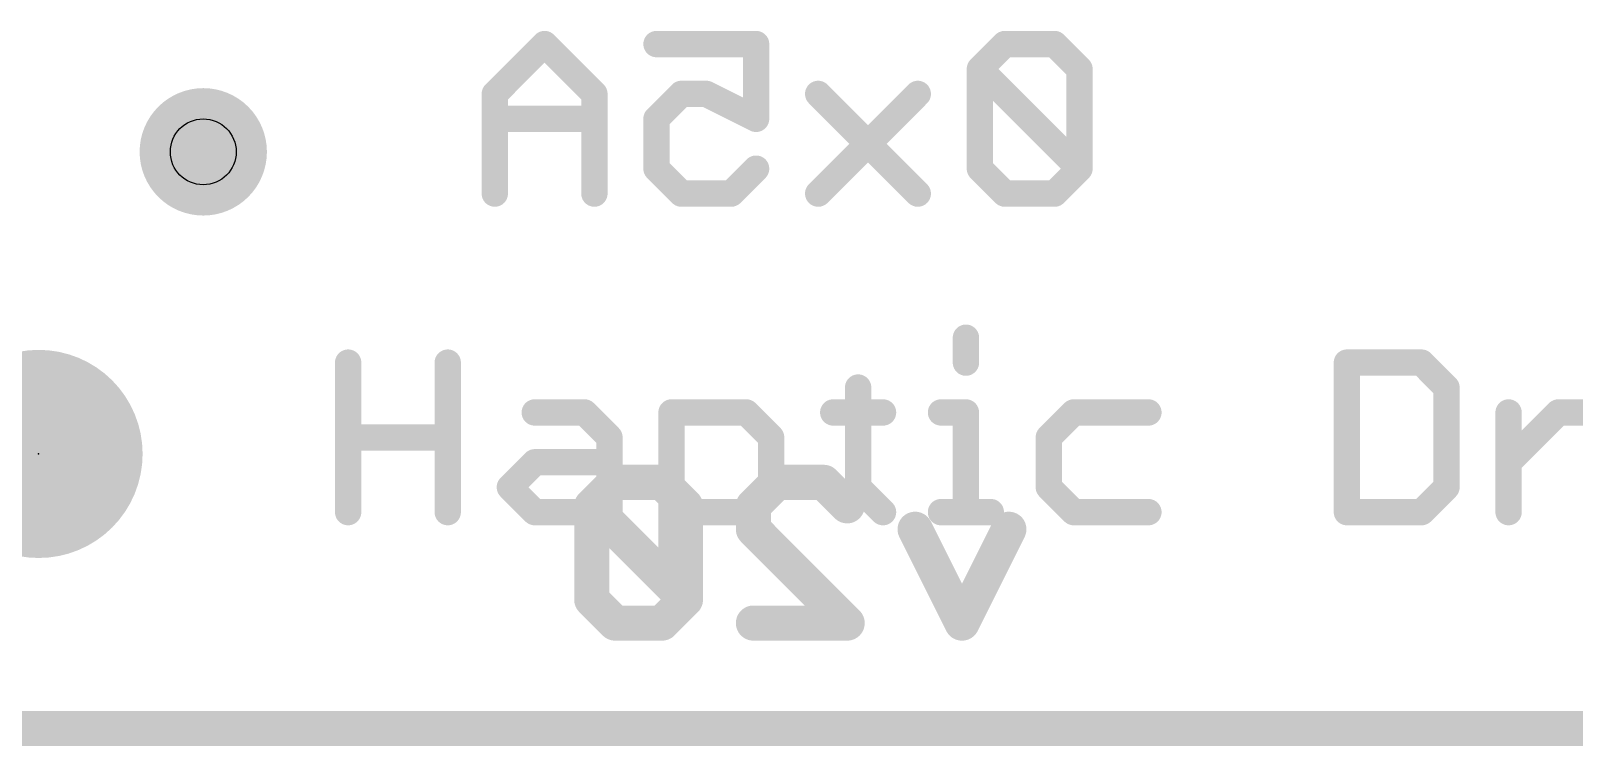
# Model space of a CAD drawing. Extents: x -33 to 74, y -15 to 28.
# Drawn here: x 6.31 to 15.23, y -0.1 to 4.03 of the extents above; entities that cross this region are included whole.
import ezdxf

# ---------------------------------------------------------------- set-up
doc = ezdxf.new("R2010")
doc.units = 0
for name, color, linetype in [('1', 12, 'CONTINUOUS'), ('16', 132, 'CONTINUOUS'), ('18', 110, 'CONTINUOUS'), ('20', 53, 'CONTINUOUS'), ('21', 41, 'CONTINUOUS'), ('22', 40, 'CONTINUOUS'), ('23', 53, 'CONTINUOUS'), ('29', 40, 'CONTINUOUS'), ('44', 253, 'CONTINUOUS')]:
    doc.layers.add(name, color=color, linetype=linetype)

# ---------------------------------------------------------------- blocks, each defined once
blk = doc.blocks.new('PIE')
at = {"const_width": 0.5}
blk.add_lwpolyline([(0, -0.25, 1), (0, 0.25, 1), (0, -0.25)], format="xyb", dxfattribs=at)
blk = doc.blocks.new('ROUNDV')
at = {"const_width": 0.5}
blk.add_lwpolyline([(0, -0.25, 1), (0, 0.25, 1), (0, -0.25)], format="xyb", dxfattribs=at)

msp = doc.modelspace()

# ---------------------------------------------------------------- linework, layer by layer
at = {"layer": '1', "const_width": 0.2032}
msp.add_lwpolyline([(0, 0), (20.32, 0)], dxfattribs=at)
at = {"layer": '16', "const_width": 0.2032}
for points in [[(9.6856, 1.4231), (9.55, 1.2875)], [(9.9568, 1.4231), (9.6856, 1.4231)], [(10.0924, 1.2875), (9.9568, 1.4231)], [(10.4856, 1.2875), (10.6211, 1.4231)], [(10.6211, 1.4231), (10.8923, 1.4231)], [(10.8923, 1.4231), (11.0279, 1.2875)], [(9.55, 1.2875), (9.55, 0.7452)], [(10.0924, 0.7452), (9.55, 1.2875)], [(10.0924, 0.7452), (10.0924, 1.2875)], [(10.4856, 1.1519), (10.4856, 1.2875)], [(11.0279, 0.6096), (10.4856, 1.1519)], [(11.6922, 0.6096), (11.4211, 1.1519)], [(11.9634, 1.1519), (11.6922, 0.6096)], [(9.55, 0.7452), (9.6856, 0.6096)], [(9.9568, 0.6096), (10.0924, 0.7452)], [(9.6856, 0.6096), (9.9568, 0.6096)], [(10.4856, 0.6096), (11.0279, 0.6096)], [(0, 0), (20.32, 0)]]:
    msp.add_lwpolyline(points, dxfattribs=at)
at = {"layer": '16', "const_width": 0.1016}
for points in [[(9.6856, 1.4739, 1), (9.6856, 1.3723)], [(9.7215, 1.3872, 1), (9.6497, 1.459)], [(9.9927, 1.459, 1), (9.9209, 1.3872)], [(9.9568, 1.3723, 1), (9.9568, 1.4739)], [(10.6211, 1.4739, 1), (10.6211, 1.3723)], [(10.6571, 1.3872, 1), (10.5852, 1.459)], [(10.9282, 1.459, 1), (10.8564, 1.3872)], [(10.8923, 1.3723, 1), (10.8923, 1.4739)], [(9.6008, 1.2875, 1), (9.4992, 1.2875)], [(9.586, 1.3234, 1), (9.5141, 1.2516)], [(9.5141, 1.3234, 1), (9.586, 1.2516)], [(10.1432, 1.2875, 1), (10.0416, 1.2875)], [(10.0564, 1.2516, 1), (10.1283, 1.3234)], [(10.4496, 1.3234, 1), (10.5215, 1.2516)], [(10.5364, 1.2875, 1), (10.4348, 1.2875)], [(10.992, 1.2516, 1), (11.0638, 1.3234)], [(10.5215, 1.1878, 1), (10.4496, 1.116)], [(11.4665, 1.1746, 1), (11.3756, 1.1292)], [(12.0088, 1.1292, 1), (11.918, 1.1746)], [(10.4348, 1.1519, 1), (10.5364, 1.1519)], [(9.586, 0.7811, 1), (9.5141, 0.7093)], [(10.1283, 0.7093, 1), (10.0564, 0.7811)], [(10.0564, 0.7093, 1), (10.1283, 0.7811)], [(9.4992, 0.7452, 1), (9.6008, 0.7452)], [(10.0416, 0.7452, 1), (10.1432, 0.7452)], [(9.6856, 0.6604, 1), (9.6856, 0.5588)], [(9.6497, 0.5737, 1), (9.7215, 0.6455)], [(9.9209, 0.6455, 1), (9.9927, 0.5737)], [(9.9568, 0.5588, 1), (9.9568, 0.6604)], [(10.4856, 0.6604, 1), (10.4856, 0.5588)], [(10.992, 0.5737, 1), (11.0638, 0.6455)], [(11.0279, 0.5588, 1), (11.0279, 0.6604)], [(11.6468, 0.6323, 1), (11.7377, 0.5869)], [(11.6468, 0.5869, 1), (11.7377, 0.6323)]]:
    msp.add_lwpolyline(points, format="xyb", dxfattribs=at)
at = {"layer": '20', "const_width": 0.2032}
msp.add_lwpolyline([(20.32, 0), (0, 0)], dxfattribs=at)
at = {"layer": '21', "const_width": 0.1524}
for points in [[(11.715, 2.2593), (11.715, 2.1153)], [(8.1407, 1.251), (8.1407, 2.1153)], [(8.7169, 2.1153), (8.7169, 1.251)], [(13.9192, 2.1153), (13.9192, 1.251)], [(14.3514, 2.1153), (13.9192, 2.1153)], [(14.4954, 1.9712), (14.3514, 2.1153)], [(11.0913, 1.9712), (11.0913, 1.395)], [(14.4954, 1.395), (14.4954, 1.9712)], [(9.2203, 1.8272), (9.5084, 1.8272)], [(9.5084, 1.8272), (9.6524, 1.6831)], [(10.0117, 0.9628), (10.0117, 1.8272)], [(10.0117, 1.8272), (10.4439, 1.8272)], [(10.4439, 1.8272), (10.588, 1.6831)], [(10.9473, 1.8272), (11.2354, 1.8272)], [(11.5709, 1.8272), (11.715, 1.8272)], [(11.715, 1.8272), (11.715, 1.251)], [(12.3387, 1.8272), (12.1946, 1.6831)], [(12.7708, 1.8272), (12.3387, 1.8272)], [(14.8547, 1.251), (14.8547, 1.8272)], [(14.8547, 1.5391), (15.1428, 1.8272)], [(15.1428, 1.8272), (15.2869, 1.8272)], [(8.1407, 1.6831), (8.7169, 1.6831)], [(9.6524, 1.6831), (9.6524, 1.251)], [(10.588, 1.6831), (10.588, 1.395)], [(12.1946, 1.6831), (12.1946, 1.395)], [(9.0762, 1.395), (9.2203, 1.5391)], [(9.2203, 1.5391), (9.6524, 1.5391)], [(9.2203, 1.251), (9.0762, 1.395)], [(10.588, 1.395), (10.4439, 1.251)], [(11.0913, 1.395), (11.2354, 1.251)], [(12.1946, 1.395), (12.3387, 1.251)], [(14.3514, 1.251), (14.4954, 1.395)], [(9.6524, 1.251), (9.2203, 1.251)], [(10.4439, 1.251), (10.0117, 1.251)], [(11.5709, 1.251), (11.859, 1.251)], [(12.3387, 1.251), (12.7708, 1.251)], [(13.9192, 1.251), (14.3514, 1.251)]]:
    msp.add_lwpolyline(points, dxfattribs=at)
at = {"layer": '21', "const_width": 0.0762}
for points in [[(11.7531, 2.2593, 1), (11.6769, 2.2593)], [(8.1788, 2.1153, 1), (8.1026, 2.1153)], [(8.755, 2.1153, 1), (8.6788, 2.1153)], [(11.6769, 2.1153, 1), (11.7531, 2.1153)], [(13.9573, 2.1153, 1), (13.8811, 2.1153)], [(13.9192, 2.1534, 1), (13.9192, 2.0772)], [(14.3783, 2.1422, 1), (14.3244, 2.0883)], [(14.3514, 2.0772, 1), (14.3514, 2.1534)], [(11.1294, 1.9712, 1), (11.0532, 1.9712)], [(14.5335, 1.9712, 1), (14.4573, 1.9712)], [(14.4685, 1.9443, 1), (14.5224, 1.9982)], [(9.2203, 1.8653, 1), (9.2203, 1.7891)], [(9.5353, 1.8541, 1), (9.4814, 1.8002)], [(9.5084, 1.7891, 1), (9.5084, 1.8653)], [(10.0498, 1.8272, 1), (9.9736, 1.8272)], [(10.0117, 1.8653, 1), (10.0117, 1.7891)], [(10.4708, 1.8541, 1), (10.417, 1.8002)], [(10.4439, 1.7891, 1), (10.4439, 1.8653)], [(10.9473, 1.8653, 1), (10.9473, 1.7891)], [(11.2354, 1.7891, 1), (11.2354, 1.8653)], [(11.5709, 1.8653, 1), (11.5709, 1.7891)], [(11.7531, 1.8272, 1), (11.6769, 1.8272)], [(11.715, 1.7891, 1), (11.715, 1.8653)], [(12.3387, 1.8653, 1), (12.3387, 1.7891)], [(12.3656, 1.8002, 1), (12.3117, 1.8541)], [(12.7708, 1.7891, 1), (12.7708, 1.8653)], [(14.8928, 1.8272, 1), (14.8166, 1.8272)], [(15.1428, 1.8653, 1), (15.1428, 1.7891)], [(15.1698, 1.8002, 1), (15.1159, 1.8541)], [(8.1407, 1.7212, 1), (8.1407, 1.645)], [(8.7169, 1.645, 1), (8.7169, 1.7212)], [(9.6905, 1.6831, 1), (9.6143, 1.6831)], [(9.6255, 1.6562, 1), (9.6794, 1.7101)], [(10.6261, 1.6831, 1), (10.5499, 1.6831)], [(10.561, 1.6562, 1), (10.6149, 1.7101)], [(12.2327, 1.6831, 1), (12.1565, 1.6831)], [(12.1677, 1.7101, 1), (12.2216, 1.6562)], [(9.2203, 1.5772, 1), (9.2203, 1.501)], [(9.2472, 1.5121, 1), (9.1933, 1.566)], [(9.6524, 1.501, 1), (9.6524, 1.5772)], [(14.8278, 1.566, 1), (14.8817, 1.5121)], [(9.1032, 1.4219, 1), (9.0493, 1.3681)], [(9.0493, 1.4219, 1), (9.1032, 1.3681)], [(10.5499, 1.395, 1), (10.6261, 1.395)], [(10.6149, 1.3681, 1), (10.561, 1.4219)], [(11.0532, 1.395, 1), (11.1294, 1.395)], [(11.1183, 1.4219, 1), (11.0644, 1.3681)], [(12.1565, 1.395, 1), (12.2327, 1.395)], [(12.2216, 1.4219, 1), (12.1677, 1.3681)], [(14.4573, 1.395, 1), (14.5335, 1.395)], [(14.5224, 1.3681, 1), (14.4685, 1.4219)], [(8.1026, 1.251, 1), (8.1788, 1.251)], [(8.6788, 1.251, 1), (8.755, 1.251)], [(9.2203, 1.2891, 1), (9.2203, 1.2128)], [(9.1933, 1.224, 1), (9.2472, 1.2779)], [(9.6143, 1.251, 1), (9.6905, 1.251)], [(9.6524, 1.2128, 1), (9.6524, 1.2891)], [(10.0117, 1.2891, 1), (10.0117, 1.2128)], [(10.417, 1.2779, 1), (10.4708, 1.224)], [(10.4439, 1.2128, 1), (10.4439, 1.2891)], [(11.2084, 1.224, 1), (11.2623, 1.2779)], [(11.5709, 1.2891, 1), (11.5709, 1.2128)], [(11.6769, 1.251, 1), (11.7531, 1.251)], [(11.859, 1.2128, 1), (11.859, 1.2891)], [(12.3387, 1.2891, 1), (12.3387, 1.2128)], [(12.3117, 1.224, 1), (12.3656, 1.2779)], [(12.7708, 1.2128, 1), (12.7708, 1.2891)], [(13.9192, 1.2891, 1), (13.9192, 1.2128)], [(13.8811, 1.251, 1), (13.9573, 1.251)], [(14.3244, 1.2779, 1), (14.3783, 1.224)], [(14.3514, 1.2128, 1), (14.3514, 1.2891)], [(14.8166, 1.251, 1), (14.8928, 1.251)], [(9.9736, 0.9628, 1), (10.0498, 0.9628)]]:
    msp.add_lwpolyline(points, format="xyb", dxfattribs=at)
at = {"layer": '22', "const_width": 0.1524}
for points in [[(9.2773, 3.9568), (8.9892, 3.6687)], [(9.5655, 3.6687), (9.2773, 3.9568)], [(9.9248, 3.9568), (10.501, 3.9568)], [(10.501, 3.9568), (10.501, 3.5246)], [(11.9398, 3.9568), (11.7958, 3.8127)], [(12.228, 3.9568), (11.9398, 3.9568)], [(12.372, 3.8127), (12.228, 3.9568)], [(11.7958, 3.8127), (11.7958, 3.2365)], [(12.372, 3.2365), (11.7958, 3.8127)], [(12.372, 3.2365), (12.372, 3.8127)], [(8.9892, 3.6687), (8.9892, 3.0925)], [(9.5655, 3.0925), (9.5655, 3.6687)], [(10.0688, 3.6687), (9.9248, 3.5246)], [(10.2129, 3.6687), (10.0688, 3.6687)], [(10.501, 3.5246), (10.2129, 3.6687)], [(11.4365, 3.6687), (10.8603, 3.0925)], [(11.4365, 3.0925), (10.8603, 3.6687)], [(9.5655, 3.5246), (8.9892, 3.5246)], [(9.9248, 3.5246), (9.9248, 3.2365)], [(9.9248, 3.2365), (10.0688, 3.0925)], [(10.3569, 3.0925), (10.501, 3.2365)], [(11.7958, 3.2365), (11.9398, 3.0925)], [(12.228, 3.0925), (12.372, 3.2365)], [(10.0688, 3.0925), (10.3569, 3.0925)], [(11.9398, 3.0925), (12.228, 3.0925)]]:
    msp.add_lwpolyline(points, dxfattribs=at)
at = {"layer": '22', "const_width": 0.0762}
for points in [[(9.3043, 3.9837, 1), (9.2504, 3.9298)], [(9.3043, 3.9298, 1), (9.2504, 3.9837)], [(9.9248, 3.9949, 1), (9.9248, 3.9187)], [(10.5391, 3.9568, 1), (10.4629, 3.9568)], [(10.501, 3.9187, 1), (10.501, 3.9949)], [(11.9398, 3.9949, 1), (11.9398, 3.9187)], [(11.9668, 3.9298, 1), (11.9129, 3.9837)], [(12.2549, 3.9837, 1), (12.201, 3.9298)], [(12.228, 3.9187, 1), (12.228, 3.9949)], [(11.8227, 3.8397, 1), (11.7688, 3.7858)], [(11.7688, 3.8397, 1), (11.8227, 3.7858)], [(11.8339, 3.8127, 1), (11.7577, 3.8127)], [(12.4101, 3.8127, 1), (12.3339, 3.8127)], [(12.3451, 3.7858, 1), (12.399, 3.8397)], [(9.0273, 3.6687, 1), (8.9511, 3.6687)], [(8.9623, 3.6956, 1), (9.0162, 3.6417)], [(9.6036, 3.6687, 1), (9.5274, 3.6687)], [(9.5385, 3.6417, 1), (9.5924, 3.6956)], [(10.0688, 3.7068, 1), (10.0688, 3.6306)], [(10.0957, 3.6417, 1), (10.0419, 3.6956)], [(10.2299, 3.7028, 1), (10.1958, 3.6346)], [(10.2129, 3.6306, 1), (10.2129, 3.7068)], [(10.8872, 3.6956, 1), (10.8333, 3.6417)], [(11.4634, 3.6417, 1), (11.4096, 3.6956)], [(8.9892, 3.5627, 1), (8.9892, 3.4865)], [(9.5655, 3.4865, 1), (9.5655, 3.5627)], [(9.8978, 3.5516, 1), (9.9517, 3.4977)], [(9.9629, 3.5246, 1), (9.8867, 3.5246)], [(10.4839, 3.4905, 1), (10.518, 3.5587)], [(10.4629, 3.5246, 1), (10.5391, 3.5246)], [(9.9517, 3.2634, 1), (9.8978, 3.2096)], [(10.5279, 3.2096, 1), (10.474, 3.2634)], [(11.8227, 3.2634, 1), (11.7688, 3.2096)], [(12.399, 3.2096, 1), (12.3451, 3.2634)], [(9.8867, 3.2365, 1), (9.9629, 3.2365)], [(11.7577, 3.2365, 1), (11.8339, 3.2365)], [(12.3339, 3.2365, 1), (12.4101, 3.2365)], [(12.3451, 3.2096, 1), (12.399, 3.2634)], [(8.9511, 3.0925, 1), (9.0273, 3.0925)], [(9.5274, 3.0925, 1), (9.6036, 3.0925)], [(10.0688, 3.1306, 1), (10.0688, 3.0544)], [(10.0419, 3.0655, 1), (10.0957, 3.1194)], [(10.33, 3.1194, 1), (10.3839, 3.0655)], [(10.3569, 3.0544, 1), (10.3569, 3.1306)], [(10.8333, 3.1194, 1), (10.8872, 3.0655)], [(11.4096, 3.0655, 1), (11.4634, 3.1194)], [(11.9398, 3.1306, 1), (11.9398, 3.0544)], [(11.9129, 3.0655, 1), (11.9668, 3.1194)], [(12.201, 3.1194, 1), (12.2549, 3.0655)], [(12.228, 3.0544, 1), (12.228, 3.1306)]]:
    msp.add_lwpolyline(points, format="xyb", dxfattribs=at)
at = {"layer": '23'}
msp.add_point((6.35, 1.5875), dxfattribs=at)
at = {"layer": '44'}
msp.add_circle((7.3025, 3.3338), 0.1905, dxfattribs=at)

# ---------------------------------------------------------------- block references
at = {"layer": '1'}
msp.add_blockref('PIE', (6.35, 1.5875), dxfattribs=at)
at = {"layer": '18', "xscale": 0.7366, "yscale": 0.7366}
msp.add_blockref('ROUNDV', (7.3025, 3.3338), dxfattribs=at)
msp.add_blockref('ROUNDV', (7.3025, 3.3338), dxfattribs=at)
at = {"layer": '29', "xscale": 1.2032, "yscale": 1.2032}
msp.add_blockref('PIE', (6.35, 1.5875), dxfattribs=at)

doc.saveas('drawing.dxf')
